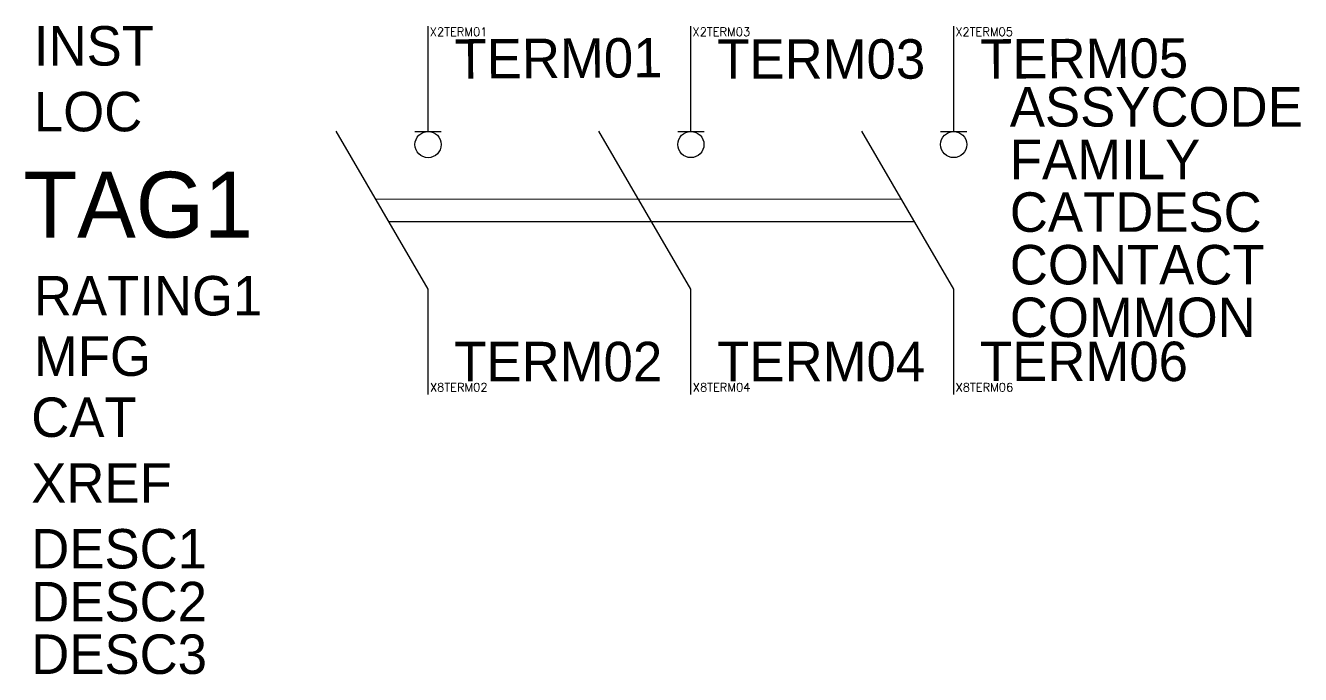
# Model space of a CAD drawing. Extents: x -15.3 to 33.2, y -24.6 to 0.
import ezdxf
from ezdxf.enums import TextEntityAlignment as Align

# ---------------------------------------------------------------- set-up
doc = ezdxf.new("R2010")
doc.units = 0
doc.header["$MEASUREMENT"] = 0
doc.styles.add('WD', font='txt.shx')

msp = doc.modelspace()

# ---------------------------------------------------------------- linework, layer by layer
for p, q in [((0, -4), (0, 0)), ((10, -4), (10, 0)), ((20, -4), (20, 0)), ((0, -10), (-3.5, -4)), ((-0.5, -4.004), (0.5, -4.004)), ((10, -10), (6.5, -4)), ((9.5, -4.002), (10.5, -4.002)), ((20, -10), (16.5, -4)), ((19.5, -4.002), (20.5, -4.002)), ((-2.001, -6.57), (18.005, -6.579)), ((-1.503, -7.424), (18.503, -7.433)), ((0, -14), (0, -10)), ((10, -14), (10, -10)), ((20, -14), (20, -10))]:
    msp.add_line(p, q)
for centre in [(0, -4.504), (10, -4.502), (20, -4.502)]:
    msp.add_circle(centre, 0.498)

# ---------------------------------------------------------------- texts
at = {"flags": 1}
for tag, p, s in [('INST', (-15, -1.5), ''), ('ASSYCODE', (22.137, -3.82), ''), ('LOC', (-15, -4), ''), ('FAMILY', (22.137, -5.82), 'DS_ACKO'), ('CATDESC', (22.137, -7.82), ''), ('CONTACT', (22.137, -9.82), ''), ('COMMON', (22.137, -11.82), ''), ('MFG', (-15, -13.298), 'ACKO'), ('CAT', (-15.101, -15.619), 'ВА-2007-ВНР-3P'), ('XREF', (-15.101, -18.119), ''), ('DESC1', (-15.101, -20.619), ''), ('DESC2', (-15.101, -22.628), ''), ('DESC3', (-15.101, -24.628), '')]:
    msp.add_attdef(tag, p, s, height=1.5, dxfattribs=at)
at = {"style": 'WD', "flags": 1}
for tag, p in [('X2TERM01', (0.062, -0.376)), ('X2TERM03', (10.062, -0.376)), ('X2TERM05', (20.062, -0.376)), ('X8TERM02', (0.071, -13.888)), ('X8TERM04', (10.071, -13.888)), ('X8TERM06', (20.071, -13.888))]:
    msp.add_attdef(tag, p, '', height=0.32, dxfattribs=at)
at = {"linetype": 'Continuous'}
for tag, p, s, rotation in [('TERM01', (1.012, -2), '1', 0.3906), ('TERM03', (11.004, -2), '3', 0.0078), ('TERM05', (21.012, -2.001), '5', 0.3063)]:
    msp.add_attdef(tag, p, s, height=1.5, rotation=rotation, dxfattribs=at)
msp.add_attdef('TAG1', text='QS', height=2.5).set_placement((-6.663, -8.038), align=Align.RIGHT)
msp.add_attdef('RATING1', (-15, -11), '', height=1.5)
for tag, p, s in [('TERM02', (0.996, -13.502), '2'), ('TERM04', (11, -13.5), '4'), ('TERM06', (21.001, -13.497), '6')]:
    msp.add_attdef(tag, p, s, height=1.5, dxfattribs=at)

doc.saveas('drawing.dxf')
